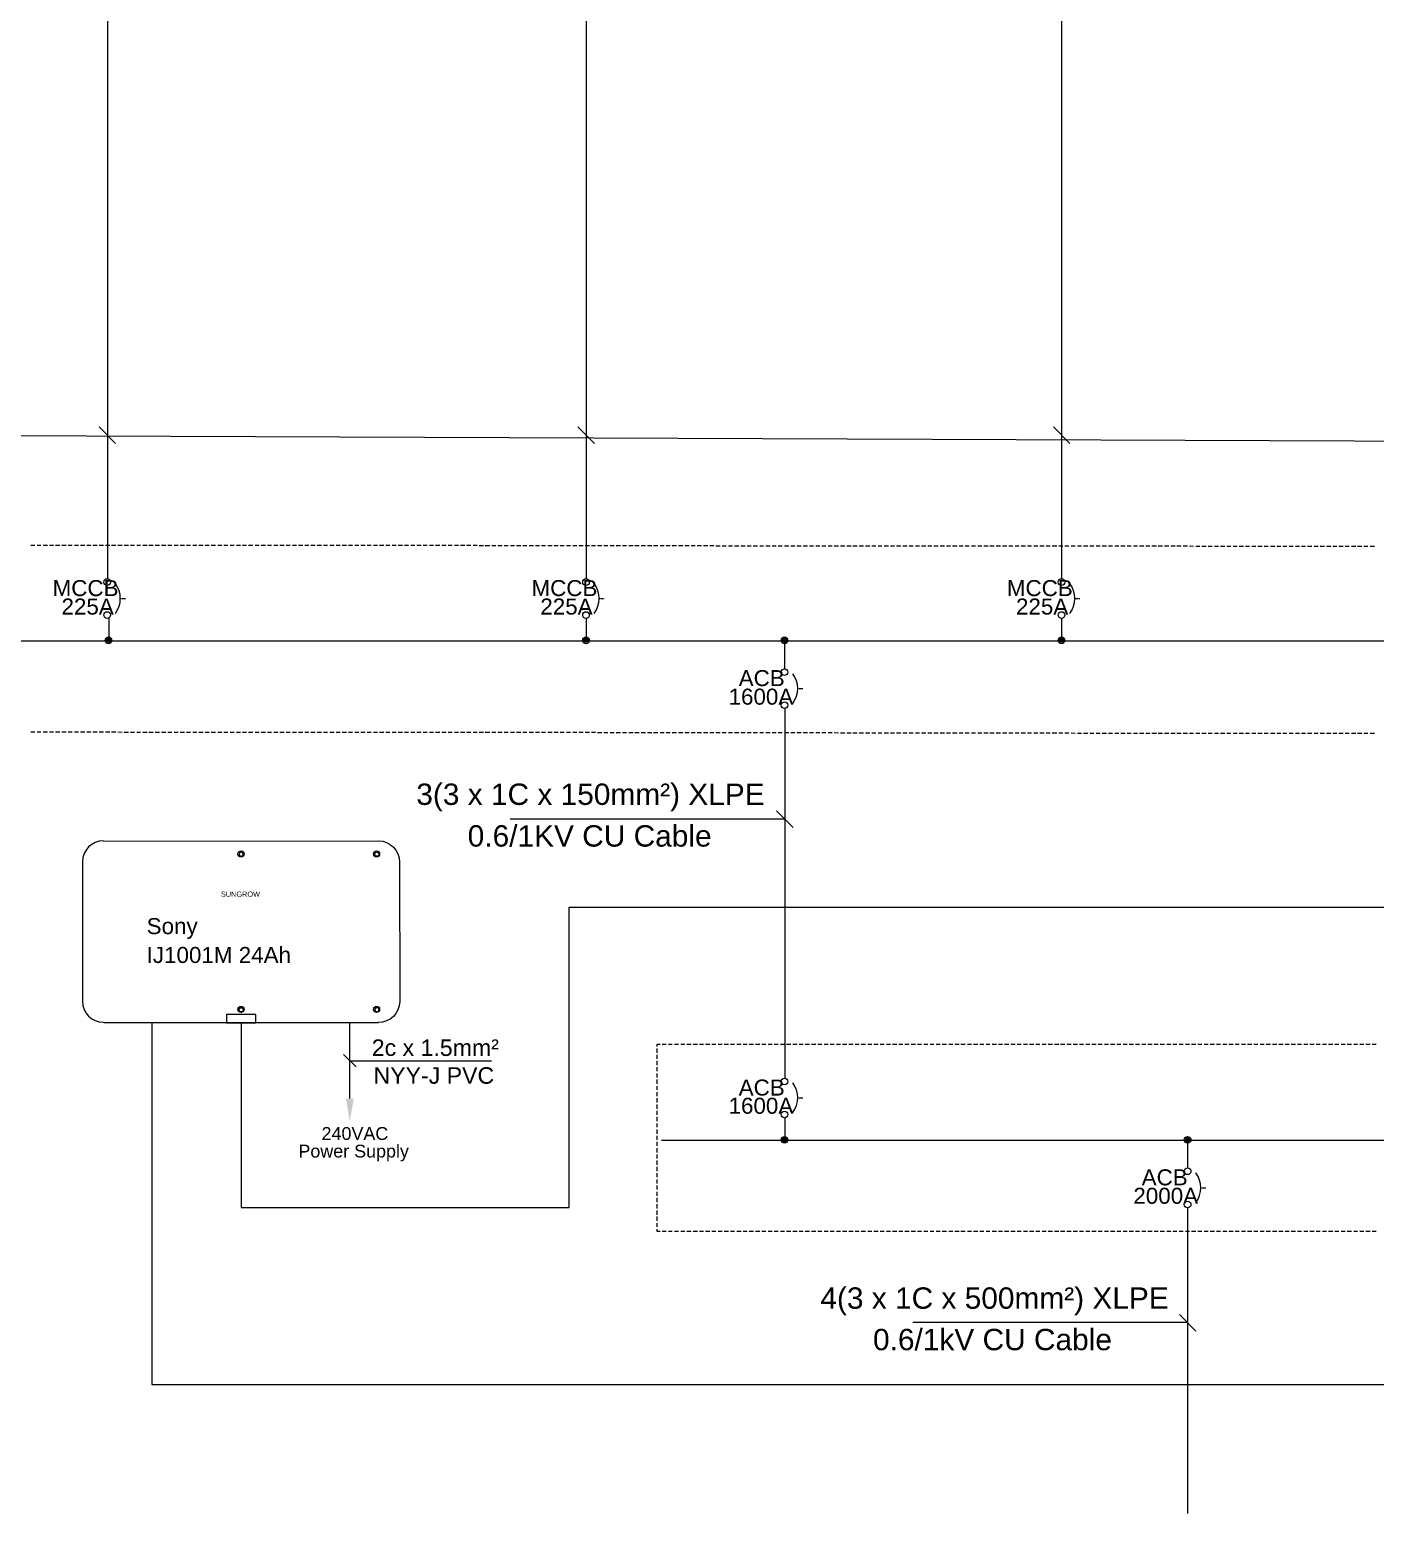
# Model space of a CAD drawing. Header units: millimetres. Extents: x 3842 to 4578, y 1789 to 2334.
# Drawn here: x 4092.7 to 4254.7, y 1978.9 to 2157.5 of the extents above; entities that cross this region are included whole.
import ezdxf

# ---------------------------------------------------------------- set-up
doc = ezdxf.new("R2010")
doc.units = ezdxf.units.MM
for name, color, linetype in [('PDF2_PDF_0', 7, 'Continuous'), ('PDF2_PDF_Busbar', 7, 'Continuous'), ('PDF2_PDF_Communication Cable', 6, 'Continuous'), ('PDF2_PDF_Communication Cables', 4, 'Continuous'), ('PDF2_PDF_DC Wires', 1, 'Continuous'), ('PDF2_PDF_PDF_0', 7, 'Continuous'), ('PDF2_PDF_SYMS', 7, 'Continuous'), ('PDF2_PDF_WIRES', 3, 'Continuous'), ('PDF2_Text', 7, 'Continuous')]:
    doc.layers.add(name, color=color, linetype=linetype)
doc.layers.add('PDF2_PDF_AC Wires', color=7, linetype='Continuous', true_color=0xf07800)
doc.styles.add('PDF ArialMT', font='arial.ttf')

msp = doc.modelspace()

# ---------------------------------------------------------------- linework, layer by layer
at = {"layer": 'PDF2_PDF_0', "lineweight": 0}
for points in [[(4092.86, 2095.46), (4093.36, 2095.46)], [(4093.63, 2095.46), (4094.1, 2095.46)], [(4094.37, 2095.46), (4094.87, 2095.46)], [(4095.11, 2095.46), (4095.61, 2095.46)], [(4095.85, 2095.46), (4096.38, 2095.46)], [(4096.62, 2095.46), (4097.12, 2095.46)], [(4097.36, 2095.46), (4097.86, 2095.46)], [(4098.13, 2095.46), (4098.6, 2095.46)], [(4098.87, 2095.46), (4099.37, 2095.46)], [(4099.61, 2095.46), (4100.11, 2095.46)], [(4100.35, 2095.46), (4100.86, 2095.46)], [(4101.12, 2095.46), (4101.63, 2095.46)], [(4101.86, 2095.46), (4102.37, 2095.46)], [(4102.6, 2095.46), (4103.11, 2095.46)], [(4103.37, 2095.46), (4103.88, 2095.46)], [(4104.11, 2095.46), (4104.62, 2095.46)], [(4104.88, 2095.46), (4105.36, 2095.46)], [(4105.62, 2095.46), (4106.1, 2095.46)], [(4106.36, 2095.46), (4106.87, 2095.46)], [(4107.1, 2095.46), (4107.61, 2095.46)], [(4107.85, 2095.46), (4108.38, 2095.46)], [(4108.62, 2095.46), (4109.12, 2095.46)], [(4109.36, 2095.46), (4109.86, 2095.46)], [(4110.13, 2095.46), (4110.63, 2095.46)], [(4110.87, 2095.46), (4111.37, 2095.46)], [(4111.61, 2095.46), (4112.11, 2095.46)], [(4112.38, 2095.46), (4112.85, 2095.46)], [(4113.12, 2095.46), (4113.62, 2095.46)], [(4113.86, 2095.46), (4114.36, 2095.46)], [(4114.6, 2095.46), (4115.1, 2095.46)], [(4115.37, 2095.46), (4115.87, 2095.46)], [(4116.11, 2095.46), (4116.61, 2095.46)], [(4116.88, 2095.46), (4117.35, 2095.46)], [(4117.62, 2095.46), (4118.12, 2095.46)], [(4118.36, 2095.44), (4118.86, 2095.44)], [(4119.1, 2095.44), (4119.6, 2095.44)], [(4119.87, 2095.44), (4120.37, 2095.44)], [(4120.61, 2095.44), (4121.11, 2095.44)], [(4121.35, 2095.44), (4121.86, 2095.44)], [(4122.12, 2095.44), (4122.63, 2095.44)], [(4122.86, 2095.44), (4123.37, 2095.44)], [(4123.6, 2095.44), (4124.11, 2095.44)], [(4124.37, 2095.44), (4124.85, 2095.44)], [(4125.11, 2095.44), (4125.62, 2095.44)], [(4125.85, 2095.44), (4126.36, 2095.44)], [(4126.59, 2095.44), (4127.1, 2095.44)], [(4127.36, 2095.44), (4127.87, 2095.44)], [(4128.1, 2095.44), (4128.61, 2095.44)], [(4128.87, 2095.44), (4129.38, 2095.44)], [(4129.62, 2095.44), (4130.12, 2095.44)], [(4130.36, 2095.44), (4130.86, 2095.44)], [(4131.13, 2095.44), (4131.6, 2095.44)], [(4131.87, 2095.44), (4132.37, 2095.44)], [(4132.61, 2095.44), (4133.11, 2095.44)], [(4133.35, 2095.44), (4133.85, 2095.44)], [(4134.12, 2095.44), (4134.62, 2095.44)], [(4134.86, 2095.44), (4135.36, 2095.44)], [(4135.6, 2095.44), (4136.1, 2095.44)], [(4136.37, 2095.44), (4136.87, 2095.44)], [(4137.11, 2095.44), (4137.61, 2095.44)], [(4137.85, 2095.44), (4138.35, 2095.44)], [(4138.62, 2095.44), (4139.09, 2095.44)], [(4139.36, 2095.44), (4139.86, 2095.44)], [(4140.1, 2095.44), (4140.6, 2095.44)], [(4140.87, 2095.44), (4141.37, 2095.44)], [(4141.61, 2095.44), (4142.11, 2095.44)], [(4142.35, 2095.44), (4142.86, 2095.44)], [(4143.12, 2095.44), (4143.6, 2095.44)], [(4143.86, 2095.44), (4144.37, 2095.44)], [(4144.6, 2095.44), (4145.11, 2095.44)], [(4145.34, 2095.44), (4145.85, 2095.44)], [(4146.11, 2095.44), (4146.62, 2095.44)], [(4146.85, 2095.41), (4147.36, 2095.41)], [(4147.59, 2095.41), (4148.13, 2095.41)], [(4148.36, 2095.41), (4148.87, 2095.41)], [(4149.1, 2095.41), (4149.61, 2095.41)], [(4149.87, 2095.41), (4150.35, 2095.41)], [(4150.62, 2095.41), (4151.09, 2095.41)], [(4151.36, 2095.41), (4151.86, 2095.41)], [(4152.1, 2095.41), (4152.6, 2095.41)], [(4152.87, 2095.41), (4153.37, 2095.41)], [(4153.61, 2095.41), (4154.11, 2095.41)], [(4154.35, 2095.41), (4154.85, 2095.41)], [(4155.12, 2095.41), (4155.62, 2095.41)], [(4155.86, 2095.41), (4156.36, 2095.41)], [(4156.6, 2095.41), (4157.1, 2095.41)], [(4157.37, 2095.41), (4157.84, 2095.41)], [(4158.11, 2095.41), (4158.61, 2095.41)], [(4158.85, 2095.41), (4159.35, 2095.41)], [(4159.59, 2095.41), (4160.12, 2095.41)], [(4160.36, 2095.41), (4160.86, 2095.41)], [(4161.1, 2095.41), (4161.6, 2095.41)], [(4161.87, 2095.41), (4162.34, 2095.41)], [(4162.61, 2095.41), (4163.11, 2095.41)], [(4163.35, 2095.41), (4163.85, 2095.41)], [(4164.09, 2095.41), (4164.6, 2095.41)], [(4164.86, 2095.41), (4165.37, 2095.41)], [(4165.6, 2095.41), (4166.11, 2095.41)], [(4166.34, 2095.41), (4166.88, 2095.41)], [(4167.11, 2095.41), (4167.62, 2095.41)], [(4167.85, 2095.41), (4168.36, 2095.41)], [(4168.62, 2095.41), (4169.1, 2095.41)], [(4169.36, 2095.41), (4169.84, 2095.41)], [(4170.1, 2095.41), (4170.61, 2095.41)], [(4170.84, 2095.41), (4171.35, 2095.41)], [(4171.59, 2095.41), (4172.12, 2095.41)], [(4172.36, 2095.41), (4172.86, 2095.41)], [(4173.1, 2095.41), (4173.6, 2095.41)], [(4173.87, 2095.41), (4174.37, 2095.41)], [(4174.61, 2095.41), (4175.11, 2095.41)], [(4175.35, 2095.38), (4175.85, 2095.38)], [(4176.12, 2095.38), (4176.59, 2095.38)], [(4176.86, 2095.38), (4177.36, 2095.38)], [(4177.6, 2095.38), (4178.1, 2095.38)], [(4178.34, 2095.38), (4178.87, 2095.38)], [(4179.11, 2095.38), (4179.61, 2095.38)], [(4179.85, 2095.38), (4180.35, 2095.38)], [(4180.62, 2095.38), (4181.09, 2095.38)], [(4181.36, 2095.38), (4181.86, 2095.38)], [(4182.1, 2095.38), (4182.6, 2095.38)], [(4182.84, 2095.38), (4183.34, 2095.38)], [(4183.61, 2095.38), (4184.11, 2095.38)], [(4184.35, 2095.38), (4184.85, 2095.38)], [(4185.09, 2095.38), (4185.62, 2095.38)], [(4185.86, 2095.38), (4186.37, 2095.38)], [(4186.6, 2095.38), (4187.11, 2095.38)], [(4187.37, 2095.38), (4187.85, 2095.38)], [(4188.11, 2095.38), (4188.59, 2095.38)], [(4188.85, 2095.38), (4189.36, 2095.38)], [(4189.59, 2095.38), (4190.1, 2095.38)], [(4190.33, 2095.38), (4190.87, 2095.38)], [(4191.1, 2095.38), (4191.61, 2095.38)], [(4191.84, 2095.38), (4192.35, 2095.38)], [(4192.61, 2095.38), (4193.12, 2095.38)], [(4193.36, 2095.38), (4193.86, 2095.38)], [(4194.1, 2095.38), (4194.6, 2095.38)], [(4194.87, 2095.38), (4195.34, 2095.38)], [(4195.61, 2095.38), (4196.11, 2095.38)], [(4196.35, 2095.38), (4196.85, 2095.38)], [(4197.09, 2095.38), (4197.62, 2095.38)], [(4197.86, 2095.38), (4198.36, 2095.38)], [(4198.6, 2095.38), (4199.1, 2095.38)], [(4199.37, 2095.38), (4199.84, 2095.38)], [(4200.11, 2095.38), (4200.61, 2095.38)], [(4200.85, 2095.38), (4201.35, 2095.38)], [(4201.59, 2095.38), (4202.09, 2095.38)], [(4202.36, 2095.38), (4202.86, 2095.38)], [(4203.1, 2095.38), (4203.6, 2095.38)], [(4203.84, 2095.38), (4204.37, 2095.35)], [(4204.61, 2095.35), (4205.11, 2095.35)], [(4205.35, 2095.35), (4205.85, 2095.35)], [(4206.12, 2095.35), (4206.6, 2095.35)], [(4206.86, 2095.35), (4207.34, 2095.35)], [(4207.6, 2095.35), (4208.11, 2095.35)], [(4208.34, 2095.35), (4208.85, 2095.35)], [(4209.08, 2095.35), (4209.62, 2095.35)], [(4209.85, 2095.35), (4210.36, 2095.35)], [(4210.59, 2095.35), (4211.1, 2095.35)], [(4211.36, 2095.35), (4211.87, 2095.35)], [(4212.1, 2095.35), (4212.61, 2095.35)], [(4212.84, 2095.35), (4213.35, 2095.35)], [(4213.61, 2095.35), (4214.09, 2095.35)], [(4214.36, 2095.35), (4214.86, 2095.35)], [(4215.1, 2095.35), (4215.6, 2095.35)], [(4215.84, 2095.35), (4216.37, 2095.35)], [(4216.61, 2095.35), (4217.11, 2095.35)], [(4217.35, 2095.35), (4217.85, 2095.35)], [(4218.12, 2095.35), (4218.59, 2095.35)], [(4218.86, 2095.35), (4219.36, 2095.35)], [(4219.6, 2095.35), (4220.1, 2095.35)], [(4220.34, 2095.35), (4220.84, 2095.35)], [(4221.11, 2095.35), (4221.61, 2095.35)], [(4221.85, 2095.35), (4222.35, 2095.35)], [(4222.59, 2095.35), (4223.09, 2095.35)], [(4223.36, 2095.35), (4223.86, 2095.35)], [(4224.1, 2095.35), (4224.6, 2095.35)], [(4224.87, 2095.35), (4225.34, 2095.35)], [(4225.61, 2095.35), (4226.08, 2095.35)], [(4226.35, 2095.35), (4226.85, 2095.35)], [(4227.09, 2095.35), (4227.59, 2095.35)], [(4227.83, 2095.35), (4228.37, 2095.35)], [(4228.6, 2095.35), (4229.11, 2095.35)], [(4229.34, 2095.35), (4229.85, 2095.35)], [(4230.11, 2095.35), (4230.62, 2095.35)], [(4230.85, 2095.35), (4231.36, 2095.35)], [(4231.59, 2095.35), (4232.1, 2095.35)], [(4232.36, 2095.35), (4232.84, 2095.32)], [(4233.1, 2095.32), (4233.61, 2095.32)], [(4233.84, 2095.32), (4234.35, 2095.32)], [(4234.59, 2095.32), (4235.09, 2095.32)], [(4235.36, 2095.32), (4235.86, 2095.32)], [(4236.1, 2095.32), (4236.6, 2095.32)], [(4236.87, 2095.32), (4237.34, 2095.32)], [(4237.61, 2095.32), (4238.11, 2095.32)], [(4238.35, 2095.32), (4238.85, 2095.32)], [(4239.09, 2095.32), (4239.59, 2095.32)], [(4239.86, 2095.32), (4240.36, 2095.32)], [(4240.6, 2095.32), (4241.1, 2095.32)], [(4241.34, 2095.32), (4241.84, 2095.32)], [(4242.11, 2095.32), (4242.61, 2095.32)], [(4242.85, 2095.32), (4243.35, 2095.32)], [(4243.59, 2095.32), (4244.09, 2095.32)], [(4244.36, 2095.32), (4244.83, 2095.32)], [(4245.1, 2095.32), (4245.6, 2095.32)], [(4245.84, 2095.32), (4246.34, 2095.32)], [(4246.58, 2095.32), (4247.08, 2095.32)], [(4247.35, 2095.32), (4247.85, 2095.32)], [(4248.09, 2095.32), (4248.59, 2095.32)], [(4248.86, 2095.32), (4249.36, 2095.32)], [(4249.6, 2095.32), (4250.11, 2095.32)], [(4250.34, 2095.32), (4250.85, 2095.32)], [(4251.11, 2095.32), (4251.59, 2095.32)], [(4251.85, 2095.32), (4252.36, 2095.32)], [(4252.59, 2095.32), (4253.1, 2095.32)], [(4253.33, 2095.32), (4253.84, 2095.32)], [(4254.1, 2095.32), (4254.61, 2095.32)], [(4103.76, 2088.98), (4103.67, 2088.98)], [(4103.94, 2088.98), (4103.82, 2088.98)], [(4104.11, 2088.98), (4103.99, 2088.98)], [(4104.26, 2088.98), (4104.17, 2088.98)], [(4161.37, 2088.98), (4161.31, 2088.98)], [(4161.57, 2088.98), (4161.46, 2088.98)], [(4161.75, 2088.98), (4161.63, 2088.98)], [(4161.9, 2088.98), (4161.81, 2088.98)], [(4218.62, 2088.98), (4218.56, 2088.98)], [(4218.83, 2088.98), (4218.68, 2088.98)], [(4219.01, 2088.98), (4218.89, 2088.98)], [(4219.15, 2088.98), (4219.06, 2088.98)], [(4185.3, 2078.14), (4185.24, 2078.14)], [(4185.51, 2078.14), (4185.36, 2078.14)], [(4185.68, 2078.14), (4185.57, 2078.14)], [(4185.8, 2078.14), (4185.74, 2078.14)], [(4093.36, 2072.92), (4092.86, 2072.92)], [(4094.1, 2072.92), (4093.63, 2072.92)], [(4094.87, 2072.92), (4094.37, 2072.92)], [(4095.61, 2072.92), (4095.11, 2072.92)], [(4096.38, 2072.92), (4095.85, 2072.92)], [(4097.12, 2072.92), (4096.62, 2072.92)], [(4097.86, 2072.92), (4097.36, 2072.92)], [(4098.6, 2072.92), (4098.13, 2072.92)], [(4099.37, 2072.92), (4098.87, 2072.92)], [(4100.11, 2072.92), (4099.61, 2072.92)], [(4100.86, 2072.92), (4100.35, 2072.92)], [(4101.63, 2072.92), (4101.12, 2072.92)], [(4102.37, 2072.92), (4101.86, 2072.92)], [(4103.11, 2072.92), (4102.6, 2072.92)], [(4103.88, 2072.9), (4103.37, 2072.92)], [(4104.62, 2072.9), (4104.11, 2072.9)], [(4105.36, 2072.9), (4104.88, 2072.9)], [(4106.1, 2072.9), (4105.62, 2072.9)], [(4106.87, 2072.9), (4106.36, 2072.9)], [(4107.61, 2072.9), (4107.1, 2072.9)], [(4108.38, 2072.9), (4107.85, 2072.9)], [(4109.12, 2072.9), (4108.62, 2072.9)], [(4109.86, 2072.9), (4109.36, 2072.9)], [(4110.63, 2072.9), (4110.13, 2072.9)], [(4111.37, 2072.9), (4110.87, 2072.9)], [(4112.11, 2072.9), (4111.61, 2072.9)], [(4112.85, 2072.9), (4112.38, 2072.9)], [(4113.62, 2072.9), (4113.12, 2072.9)], [(4114.36, 2072.9), (4113.86, 2072.9)], [(4115.1, 2072.9), (4114.6, 2072.9)], [(4115.87, 2072.9), (4115.37, 2072.9)], [(4116.61, 2072.9), (4116.11, 2072.9)], [(4117.35, 2072.9), (4116.88, 2072.9)], [(4118.12, 2072.9), (4117.62, 2072.9)], [(4118.86, 2072.9), (4118.36, 2072.9)], [(4119.6, 2072.9), (4119.1, 2072.9)], [(4120.37, 2072.9), (4119.87, 2072.9)], [(4121.11, 2072.9), (4120.61, 2072.9)], [(4121.86, 2072.9), (4121.35, 2072.9)], [(4122.63, 2072.9), (4122.12, 2072.9)], [(4123.37, 2072.9), (4122.86, 2072.9)], [(4124.11, 2072.9), (4123.6, 2072.9)], [(4124.85, 2072.9), (4124.37, 2072.9)], [(4125.62, 2072.9), (4125.11, 2072.9)], [(4126.36, 2072.9), (4125.85, 2072.9)], [(4127.1, 2072.9), (4126.59, 2072.9)], [(4127.87, 2072.9), (4127.36, 2072.9)], [(4128.61, 2072.9), (4128.1, 2072.9)], [(4129.38, 2072.9), (4128.87, 2072.9)], [(4130.12, 2072.9), (4129.62, 2072.9)], [(4130.86, 2072.9), (4130.36, 2072.9)], [(4131.6, 2072.9), (4131.13, 2072.9)], [(4132.37, 2072.9), (4131.87, 2072.9)], [(4133.11, 2072.87), (4132.61, 2072.87)], [(4133.85, 2072.87), (4133.35, 2072.87)], [(4134.62, 2072.87), (4134.12, 2072.87)], [(4135.36, 2072.87), (4134.86, 2072.87)], [(4136.1, 2072.87), (4135.6, 2072.87)], [(4136.87, 2072.87), (4136.37, 2072.87)], [(4137.61, 2072.87), (4137.11, 2072.87)], [(4138.35, 2072.87), (4137.85, 2072.87)], [(4139.09, 2072.87), (4138.62, 2072.87)], [(4139.86, 2072.87), (4139.36, 2072.87)], [(4140.6, 2072.87), (4140.1, 2072.87)], [(4141.37, 2072.87), (4140.87, 2072.87)], [(4142.11, 2072.87), (4141.61, 2072.87)], [(4142.86, 2072.87), (4142.35, 2072.87)], [(4143.6, 2072.87), (4143.12, 2072.87)], [(4144.37, 2072.87), (4143.86, 2072.87)], [(4145.11, 2072.87), (4144.6, 2072.87)], [(4145.85, 2072.87), (4145.34, 2072.87)], [(4146.62, 2072.87), (4146.11, 2072.87)], [(4147.36, 2072.87), (4146.85, 2072.87)], [(4148.13, 2072.87), (4147.59, 2072.87)], [(4148.87, 2072.87), (4148.36, 2072.87)], [(4149.61, 2072.87), (4149.1, 2072.87)], [(4150.35, 2072.87), (4149.87, 2072.87)], [(4151.09, 2072.87), (4150.62, 2072.87)], [(4151.86, 2072.87), (4151.36, 2072.87)], [(4152.6, 2072.87), (4152.1, 2072.87)], [(4153.37, 2072.87), (4152.87, 2072.87)], [(4154.11, 2072.87), (4153.61, 2072.87)], [(4154.85, 2072.87), (4154.35, 2072.87)], [(4155.62, 2072.87), (4155.12, 2072.87)], [(4156.36, 2072.87), (4155.86, 2072.87)], [(4157.1, 2072.87), (4156.6, 2072.87)], [(4157.84, 2072.87), (4157.37, 2072.87)], [(4158.61, 2072.87), (4158.11, 2072.87)], [(4159.35, 2072.87), (4158.85, 2072.87)], [(4160.12, 2072.87), (4159.59, 2072.87)], [(4160.86, 2072.87), (4160.36, 2072.87)], [(4161.6, 2072.84), (4161.1, 2072.84)], [(4162.34, 2072.84), (4161.87, 2072.84)], [(4163.11, 2072.84), (4162.61, 2072.84)], [(4163.85, 2072.84), (4163.35, 2072.84)], [(4164.6, 2072.84), (4164.09, 2072.84)], [(4165.37, 2072.84), (4164.86, 2072.84)], [(4166.11, 2072.84), (4165.6, 2072.84)], [(4166.88, 2072.84), (4166.34, 2072.84)], [(4167.62, 2072.84), (4167.11, 2072.84)], [(4168.36, 2072.84), (4167.85, 2072.84)], [(4169.1, 2072.84), (4168.62, 2072.84)], [(4169.84, 2072.84), (4169.36, 2072.84)], [(4170.61, 2072.84), (4170.1, 2072.84)], [(4171.35, 2072.84), (4170.84, 2072.84)], [(4172.12, 2072.84), (4171.59, 2072.84)], [(4172.86, 2072.84), (4172.36, 2072.84)], [(4173.6, 2072.84), (4173.1, 2072.84)], [(4174.37, 2072.84), (4173.87, 2072.84)], [(4175.11, 2072.84), (4174.61, 2072.84)], [(4175.85, 2072.84), (4175.35, 2072.84)], [(4176.59, 2072.84), (4176.12, 2072.84)], [(4177.36, 2072.84), (4176.86, 2072.84)], [(4178.1, 2072.84), (4177.6, 2072.84)], [(4178.87, 2072.84), (4178.34, 2072.84)], [(4179.61, 2072.84), (4179.11, 2072.84)], [(4180.35, 2072.84), (4179.85, 2072.84)], [(4181.09, 2072.84), (4180.62, 2072.84)], [(4181.86, 2072.84), (4181.36, 2072.84)], [(4182.6, 2072.84), (4182.1, 2072.84)], [(4183.34, 2072.84), (4182.84, 2072.84)], [(4184.11, 2072.84), (4183.61, 2072.84)], [(4184.85, 2072.84), (4184.35, 2072.84)], [(4185.62, 2072.84), (4185.09, 2072.84)], [(4186.37, 2072.84), (4185.86, 2072.84)], [(4187.11, 2072.84), (4186.6, 2072.84)], [(4187.85, 2072.84), (4187.37, 2072.84)], [(4188.59, 2072.84), (4188.11, 2072.84)], [(4189.36, 2072.84), (4188.85, 2072.84)], [(4190.1, 2072.81), (4189.59, 2072.84)], [(4190.87, 2072.81), (4190.33, 2072.81)], [(4191.61, 2072.81), (4191.1, 2072.81)], [(4192.35, 2072.81), (4191.84, 2072.81)], [(4193.12, 2072.81), (4192.61, 2072.81)], [(4193.86, 2072.81), (4193.36, 2072.81)], [(4194.6, 2072.81), (4194.1, 2072.81)], [(4195.34, 2072.81), (4194.87, 2072.81)], [(4196.11, 2072.81), (4195.61, 2072.81)], [(4196.85, 2072.81), (4196.35, 2072.81)], [(4197.62, 2072.81), (4197.09, 2072.81)], [(4198.36, 2072.81), (4197.86, 2072.81)], [(4199.1, 2072.81), (4198.6, 2072.81)], [(4199.84, 2072.81), (4199.37, 2072.81)], [(4200.61, 2072.81), (4200.11, 2072.81)], [(4201.35, 2072.81), (4200.85, 2072.81)], [(4202.09, 2072.81), (4201.59, 2072.81)], [(4202.86, 2072.81), (4202.36, 2072.81)], [(4203.6, 2072.81), (4203.1, 2072.81)], [(4204.37, 2072.81), (4203.84, 2072.81)], [(4205.11, 2072.81), (4204.61, 2072.81)], [(4205.85, 2072.81), (4205.35, 2072.81)], [(4206.6, 2072.81), (4206.12, 2072.81)], [(4207.34, 2072.81), (4206.86, 2072.81)], [(4208.11, 2072.81), (4207.6, 2072.81)], [(4208.85, 2072.81), (4208.34, 2072.81)], [(4209.62, 2072.81), (4209.08, 2072.81)], [(4210.36, 2072.81), (4209.85, 2072.81)], [(4211.1, 2072.81), (4210.59, 2072.81)], [(4211.87, 2072.81), (4211.36, 2072.81)], [(4212.61, 2072.81), (4212.1, 2072.81)], [(4213.35, 2072.81), (4212.84, 2072.81)], [(4214.09, 2072.81), (4213.61, 2072.81)], [(4214.86, 2072.81), (4214.36, 2072.81)], [(4215.6, 2072.81), (4215.1, 2072.81)], [(4216.37, 2072.81), (4215.84, 2072.81)], [(4217.11, 2072.81), (4216.61, 2072.81)], [(4217.85, 2072.81), (4217.35, 2072.81)], [(4218.59, 2072.78), (4218.12, 2072.81)], [(4219.36, 2072.78), (4218.86, 2072.78)], [(4220.1, 2072.78), (4219.6, 2072.78)], [(4220.84, 2072.78), (4220.34, 2072.78)], [(4221.61, 2072.78), (4221.11, 2072.78)], [(4222.35, 2072.78), (4221.85, 2072.78)], [(4223.09, 2072.78), (4222.59, 2072.78)], [(4223.86, 2072.78), (4223.36, 2072.78)], [(4224.6, 2072.78), (4224.1, 2072.78)], [(4225.34, 2072.78), (4224.87, 2072.78)], [(4226.08, 2072.78), (4225.61, 2072.78)], [(4226.85, 2072.78), (4226.35, 2072.78)], [(4227.59, 2072.78), (4227.09, 2072.78)], [(4228.37, 2072.78), (4227.83, 2072.78)], [(4229.11, 2072.78), (4228.6, 2072.78)], [(4229.85, 2072.78), (4229.34, 2072.78)], [(4230.62, 2072.78), (4230.11, 2072.78)], [(4231.36, 2072.78), (4230.85, 2072.78)], [(4232.1, 2072.78), (4231.59, 2072.78)], [(4232.84, 2072.78), (4232.36, 2072.78)], [(4233.61, 2072.78), (4233.1, 2072.78)], [(4234.35, 2072.78), (4233.84, 2072.78)], [(4235.09, 2072.78), (4234.59, 2072.78)], [(4235.86, 2072.78), (4235.36, 2072.78)], [(4236.6, 2072.78), (4236.1, 2072.78)], [(4237.34, 2072.78), (4236.87, 2072.78)], [(4238.11, 2072.78), (4237.61, 2072.78)], [(4238.85, 2072.78), (4238.35, 2072.78)], [(4239.59, 2072.78), (4239.09, 2072.78)], [(4240.36, 2072.78), (4239.86, 2072.78)], [(4241.1, 2072.78), (4240.6, 2072.78)], [(4241.84, 2072.78), (4241.34, 2072.78)], [(4242.61, 2072.78), (4242.11, 2072.78)], [(4243.35, 2072.78), (4242.85, 2072.78)], [(4244.09, 2072.78), (4243.59, 2072.78)], [(4244.83, 2072.78), (4244.36, 2072.78)], [(4245.6, 2072.78), (4245.1, 2072.78)], [(4246.34, 2072.78), (4245.84, 2072.78)], [(4247.08, 2072.75), (4246.58, 2072.78)], [(4247.85, 2072.75), (4247.35, 2072.75)], [(4248.59, 2072.75), (4248.09, 2072.75)], [(4249.36, 2072.75), (4248.86, 2072.75)], [(4250.11, 2072.75), (4249.6, 2072.75)], [(4250.85, 2072.75), (4250.34, 2072.75)], [(4251.59, 2072.75), (4251.11, 2072.75)], [(4252.36, 2072.75), (4251.85, 2072.75)], [(4253.1, 2072.75), (4252.59, 2072.75)], [(4253.84, 2072.75), (4253.33, 2072.75)], [(4254.61, 2072.75), (4254.1, 2072.75)], [(4099.14, 2040.49), (4099.14, 2057.29)], [(4134.74, 2037.94), (4101.68, 2037.94)], [(4168.27, 2035.1), (4168.27, 2035.37), (4168.62, 2035.37)], [(4168.27, 2034.33), (4168.27, 2034.83)], [(4168.86, 2035.37), (4169.36, 2035.37)], [(4169.63, 2035.37), (4170.1, 2035.37)], [(4170.37, 2035.37), (4170.84, 2035.37)], [(4171.11, 2035.37), (4171.62, 2035.37)], [(4171.85, 2035.37), (4172.36, 2035.37)], [(4172.59, 2035.37), (4173.13, 2035.37)], [(4173.36, 2035.37), (4173.87, 2035.37)], [(4174.1, 2035.37), (4174.61, 2035.37)], [(4174.87, 2035.37), (4175.35, 2035.37)], [(4175.61, 2035.37), (4176.12, 2035.37)], [(4176.35, 2035.37), (4176.86, 2035.37)], [(4177.12, 2035.37), (4177.6, 2035.37)], [(4177.86, 2035.37), (4178.37, 2035.37)], [(4178.61, 2035.37), (4179.11, 2035.37)], [(4179.35, 2035.37), (4179.88, 2035.37)], [(4180.12, 2035.37), (4180.62, 2035.37)], [(4180.86, 2035.37), (4181.36, 2035.37)], [(4181.63, 2035.37), (4182.1, 2035.37)], [(4182.37, 2035.37), (4182.84, 2035.37)], [(4183.11, 2035.37), (4183.61, 2035.37)], [(4183.85, 2035.37), (4184.35, 2035.37)], [(4184.62, 2035.37), (4185.12, 2035.37)], [(4185.36, 2035.37), (4185.86, 2035.37)], [(4186.1, 2035.37), (4186.6, 2035.37)], [(4186.87, 2035.37), (4187.37, 2035.37)], [(4187.61, 2035.37), (4188.11, 2035.37)], [(4188.38, 2035.37), (4188.85, 2035.37)], [(4189.12, 2035.37), (4189.59, 2035.37)], [(4189.86, 2035.37), (4190.36, 2035.37)], [(4190.6, 2035.37), (4191.1, 2035.37)], [(4191.34, 2035.37), (4191.87, 2035.37)], [(4192.11, 2035.37), (4192.61, 2035.37)], [(4192.85, 2035.37), (4193.36, 2035.37)], [(4193.62, 2035.37), (4194.1, 2035.37)], [(4194.36, 2035.37), (4194.87, 2035.37)], [(4195.1, 2035.37), (4195.61, 2035.37)], [(4195.87, 2035.37), (4196.35, 2035.37)], [(4196.61, 2035.37), (4197.12, 2035.37)], [(4197.35, 2035.37), (4197.86, 2035.37)], [(4198.09, 2035.37), (4198.63, 2035.37)], [(4198.86, 2035.37), (4199.37, 2035.37)], [(4199.61, 2035.37), (4200.11, 2035.37)], [(4200.38, 2035.37), (4200.85, 2035.37)], [(4201.12, 2035.37), (4201.59, 2035.37)], [(4201.86, 2035.37), (4202.36, 2035.37)], [(4202.6, 2035.37), (4203.1, 2035.37)], [(4203.37, 2035.37), (4203.87, 2035.37)], [(4204.11, 2035.37), (4204.61, 2035.37)], [(4204.85, 2035.37), (4205.35, 2035.37)], [(4205.62, 2035.37), (4206.12, 2035.37)], [(4206.36, 2035.37), (4206.86, 2035.37)], [(4207.13, 2035.37), (4207.6, 2035.37)], [(4207.87, 2035.37), (4208.34, 2035.37)], [(4208.61, 2035.37), (4209.11, 2035.37)], [(4209.35, 2035.37), (4209.85, 2035.37)], [(4210.09, 2035.37), (4210.62, 2035.37)], [(4210.86, 2035.37), (4211.36, 2035.37)], [(4211.6, 2035.37), (4212.1, 2035.37)], [(4212.37, 2035.37), (4212.84, 2035.37)], [(4213.11, 2035.37), (4213.61, 2035.37)], [(4213.85, 2035.37), (4214.36, 2035.37)], [(4214.62, 2035.37), (4215.1, 2035.37)], [(4215.36, 2035.37), (4215.87, 2035.37)], [(4216.1, 2035.37), (4216.61, 2035.37)], [(4216.84, 2035.37), (4217.35, 2035.37)], [(4217.61, 2035.37), (4218.12, 2035.37)], [(4218.35, 2035.37), (4218.86, 2035.37)], [(4219.12, 2035.37), (4219.6, 2035.37)], [(4219.86, 2035.37), (4220.34, 2035.37)], [(4220.6, 2035.37), (4221.11, 2035.37)], [(4221.35, 2035.37), (4221.85, 2035.37)], [(4222.12, 2035.37), (4222.62, 2035.37)], [(4222.86, 2035.37), (4223.36, 2035.37)], [(4223.6, 2035.37), (4224.1, 2035.37)], [(4224.37, 2035.37), (4224.87, 2035.37)], [(4225.11, 2035.37), (4225.61, 2035.37)], [(4225.85, 2035.37), (4226.35, 2035.37)], [(4226.62, 2035.37), (4227.09, 2035.37)], [(4227.36, 2035.37), (4227.86, 2035.37)], [(4228.1, 2035.37), (4228.6, 2035.37)], [(4228.84, 2035.37), (4229.34, 2035.37)], [(4229.61, 2035.37), (4230.11, 2035.37)], [(4230.35, 2035.37), (4230.85, 2035.37)], [(4231.12, 2035.37), (4231.59, 2035.37)], [(4231.86, 2035.37), (4232.36, 2035.37)], [(4232.6, 2035.37), (4233.1, 2035.37)], [(4233.37, 2035.37), (4233.84, 2035.37)], [(4234.11, 2035.37), (4234.61, 2035.37)], [(4234.85, 2035.37), (4235.36, 2035.37)], [(4235.59, 2035.37), (4236.1, 2035.37)], [(4236.36, 2035.37), (4236.87, 2035.37)], [(4237.1, 2035.37), (4237.61, 2035.37)], [(4237.84, 2035.37), (4238.35, 2035.37)], [(4238.61, 2035.37), (4239.09, 2035.37)], [(4239.35, 2035.37), (4239.86, 2035.37)], [(4240.09, 2035.37), (4240.6, 2035.37)], [(4240.86, 2035.37), (4241.34, 2035.37)], [(4241.6, 2035.37), (4242.11, 2035.37)], [(4242.35, 2035.37), (4242.85, 2035.37)], [(4243.12, 2035.37), (4243.62, 2035.37)], [(4243.86, 2035.37), (4244.36, 2035.37)], [(4244.6, 2035.37), (4245.1, 2035.37)], [(4245.37, 2035.37), (4245.84, 2035.37)], [(4246.11, 2035.37), (4246.61, 2035.37)], [(4246.85, 2035.37), (4247.35, 2035.37)], [(4247.59, 2035.37), (4248.09, 2035.37)], [(4248.36, 2035.37), (4248.86, 2035.37)], [(4249.1, 2035.37), (4249.6, 2035.37)], [(4249.84, 2035.37), (4250.34, 2035.37)], [(4250.61, 2035.37), (4251.11, 2035.37)], [(4251.35, 2035.37), (4251.85, 2035.37)], [(4252.12, 2035.37), (4252.59, 2035.37)], [(4252.86, 2035.37), (4253.36, 2035.37)], [(4253.6, 2035.37), (4254.1, 2035.37)], [(4254.34, 2035.37), (4254.84, 2035.37)], [(4130.53, 2034.12), (4132.04, 2032.64)], [(4131.27, 2033.38), (4148.33, 2033.38)], [(4168.27, 2033.59), (4168.27, 2034.09)], [(4168.27, 2032.85), (4168.27, 2033.35)], [(4168.27, 2032.11), (4168.27, 2032.58)], [(4168.27, 2031.34), (4168.27, 2031.84)], [(4168.27, 2030.6), (4168.27, 2031.1)], [(4168.27, 2029.86), (4168.27, 2030.33)], [(4168.27, 2029.09), (4168.27, 2029.59)], [(4168.27, 2028.35), (4168.27, 2028.85)], [(4168.27, 2027.58), (4168.27, 2028.11)], [(4168.27, 2026.84), (4168.27, 2027.34)], [(4185.3, 2028.85), (4185.24, 2028.85)], [(4185.51, 2028.85), (4185.36, 2028.85)], [(4185.68, 2028.85), (4185.57, 2028.85)], [(4185.8, 2028.85), (4185.74, 2028.85)], [(4168.27, 2026.1), (4168.27, 2026.6)], [(4168.27, 2025.36), (4168.27, 2025.83)], [(4168.27, 2024.59), (4168.27, 2025.09)], [(4168.27, 2023.85), (4168.27, 2024.35)], [(4168.27, 2023.11), (4168.27, 2023.61)], [(4168.27, 2022.34), (4168.27, 2022.84)], [(4168.27, 2021.6), (4168.27, 2022.1)], [(4168.27, 2020.85), (4168.27, 2021.36)], [(4168.27, 2020.08), (4168.27, 2020.59)], [(4168.27, 2019.34), (4168.27, 2019.85)], [(4168.27, 2018.6), (4168.27, 2019.08)], [(4168.27, 2017.86), (4168.27, 2018.34)], [(4168.27, 2017.09), (4168.27, 2017.6)], [(4168.27, 2016.35), (4168.27, 2016.86)], [(4233.81, 2018.04), (4233.73, 2018.04)], [(4233.99, 2018.04), (4233.87, 2018.04)], [(4234.2, 2018.04), (4234.05, 2018.04)], [(4234.32, 2018.04), (4234.26, 2018.04)], [(4168.27, 2015.58), (4168.27, 2016.12)], [(4168.27, 2014.84), (4168.27, 2015.35)], [(4168.27, 2014.1), (4168.27, 2014.61)], [(4168.27, 2013.36), (4168.27, 2013.83)], [(4168.62, 2012.83), (4168.27, 2012.83), (4168.27, 2013.09)], [(4169.36, 2012.83), (4168.86, 2012.83)], [(4170.1, 2012.83), (4169.63, 2012.83)], [(4170.84, 2012.83), (4170.37, 2012.83)], [(4171.62, 2012.83), (4171.11, 2012.83)], [(4172.36, 2012.83), (4171.85, 2012.83)], [(4173.13, 2012.83), (4172.59, 2012.83)], [(4173.87, 2012.83), (4173.36, 2012.83)], [(4174.61, 2012.83), (4174.1, 2012.83)], [(4175.35, 2012.83), (4174.87, 2012.83)], [(4176.12, 2012.83), (4175.61, 2012.83)], [(4176.86, 2012.83), (4176.35, 2012.83)], [(4177.6, 2012.83), (4177.12, 2012.83)], [(4178.37, 2012.83), (4177.86, 2012.83)], [(4179.11, 2012.83), (4178.61, 2012.83)], [(4179.88, 2012.83), (4179.35, 2012.83)], [(4180.62, 2012.83), (4180.12, 2012.83)], [(4181.36, 2012.83), (4180.86, 2012.83)], [(4182.1, 2012.83), (4181.63, 2012.83)], [(4182.84, 2012.83), (4182.37, 2012.83)], [(4183.61, 2012.83), (4183.11, 2012.83)], [(4184.35, 2012.83), (4183.85, 2012.83)], [(4185.12, 2012.83), (4184.62, 2012.83)], [(4185.86, 2012.83), (4185.36, 2012.83)], [(4186.6, 2012.83), (4186.1, 2012.83)], [(4187.37, 2012.83), (4186.87, 2012.83)], [(4188.11, 2012.83), (4187.61, 2012.83)], [(4188.85, 2012.83), (4188.38, 2012.83)], [(4189.59, 2012.83), (4189.12, 2012.83)], [(4190.36, 2012.83), (4189.86, 2012.83)], [(4191.1, 2012.83), (4190.6, 2012.83)], [(4191.87, 2012.83), (4191.34, 2012.83)], [(4192.61, 2012.83), (4192.11, 2012.83)], [(4193.36, 2012.83), (4192.85, 2012.83)], [(4194.1, 2012.83), (4193.62, 2012.83)], [(4194.87, 2012.83), (4194.36, 2012.83)], [(4195.61, 2012.83), (4195.1, 2012.83)], [(4196.35, 2012.83), (4195.87, 2012.83)], [(4197.12, 2012.83), (4196.61, 2012.83)], [(4197.86, 2012.83), (4197.35, 2012.83)], [(4198.63, 2012.83), (4198.09, 2012.83)], [(4199.37, 2012.83), (4198.86, 2012.83)], [(4200.11, 2012.83), (4199.61, 2012.83)], [(4200.85, 2012.83), (4200.38, 2012.83)], [(4201.59, 2012.83), (4201.12, 2012.83)], [(4202.36, 2012.83), (4201.86, 2012.83)], [(4203.1, 2012.83), (4202.6, 2012.83)], [(4203.87, 2012.83), (4203.37, 2012.83)], [(4204.61, 2012.83), (4204.11, 2012.83)], [(4205.35, 2012.83), (4204.85, 2012.83)], [(4206.12, 2012.83), (4205.62, 2012.83)], [(4206.86, 2012.83), (4206.36, 2012.83)], [(4207.6, 2012.83), (4207.13, 2012.83)], [(4208.34, 2012.83), (4207.87, 2012.83)], [(4209.11, 2012.83), (4208.61, 2012.83)], [(4209.85, 2012.83), (4209.35, 2012.83)], [(4210.62, 2012.83), (4210.09, 2012.83)], [(4211.36, 2012.83), (4210.86, 2012.83)], [(4212.1, 2012.83), (4211.6, 2012.83)], [(4212.84, 2012.83), (4212.37, 2012.83)], [(4213.61, 2012.83), (4213.11, 2012.83)], [(4214.36, 2012.83), (4213.85, 2012.83)], [(4215.1, 2012.83), (4214.62, 2012.83)], [(4215.87, 2012.83), (4215.36, 2012.83)], [(4216.61, 2012.83), (4216.1, 2012.83)], [(4217.35, 2012.83), (4216.84, 2012.83)], [(4218.12, 2012.83), (4217.61, 2012.83)], [(4218.86, 2012.83), (4218.35, 2012.83)], [(4219.6, 2012.83), (4219.12, 2012.83)], [(4220.34, 2012.83), (4219.86, 2012.83)], [(4221.11, 2012.83), (4220.6, 2012.83)], [(4221.85, 2012.83), (4221.35, 2012.83)], [(4222.62, 2012.83), (4222.12, 2012.83)], [(4223.36, 2012.83), (4222.86, 2012.83)], [(4224.1, 2012.83), (4223.6, 2012.83)], [(4224.87, 2012.83), (4224.37, 2012.83)], [(4225.61, 2012.83), (4225.11, 2012.83)], [(4226.35, 2012.83), (4225.85, 2012.83)], [(4227.09, 2012.83), (4226.62, 2012.83)], [(4227.86, 2012.83), (4227.36, 2012.83)], [(4228.6, 2012.83), (4228.1, 2012.83)], [(4229.34, 2012.83), (4228.84, 2012.83)], [(4230.11, 2012.83), (4229.61, 2012.83)], [(4230.85, 2012.83), (4230.35, 2012.83)], [(4231.59, 2012.83), (4231.12, 2012.83)], [(4232.36, 2012.83), (4231.86, 2012.83)], [(4233.1, 2012.83), (4232.6, 2012.83)], [(4233.84, 2012.83), (4233.37, 2012.83)], [(4234.61, 2012.83), (4234.11, 2012.83)], [(4235.36, 2012.83), (4234.85, 2012.83)], [(4236.1, 2012.83), (4235.59, 2012.83)], [(4236.87, 2012.83), (4236.36, 2012.83)], [(4237.61, 2012.83), (4237.1, 2012.83)], [(4238.35, 2012.83), (4237.84, 2012.83)], [(4239.09, 2012.83), (4238.61, 2012.83)], [(4239.86, 2012.83), (4239.35, 2012.83)], [(4240.6, 2012.83), (4240.09, 2012.83)], [(4241.34, 2012.83), (4240.86, 2012.83)], [(4242.11, 2012.83), (4241.6, 2012.83)], [(4242.85, 2012.83), (4242.35, 2012.83)], [(4243.62, 2012.83), (4243.12, 2012.83)], [(4244.36, 2012.83), (4243.86, 2012.83)], [(4245.1, 2012.83), (4244.6, 2012.83)], [(4245.84, 2012.83), (4245.37, 2012.83)], [(4246.61, 2012.83), (4246.11, 2012.83)], [(4247.35, 2012.83), (4246.85, 2012.83)], [(4248.09, 2012.83), (4247.59, 2012.83)], [(4248.86, 2012.83), (4248.36, 2012.83)], [(4249.6, 2012.83), (4249.1, 2012.83)], [(4250.34, 2012.83), (4249.84, 2012.83)], [(4251.11, 2012.83), (4250.61, 2012.83)], [(4251.85, 2012.83), (4251.35, 2012.83)], [(4252.59, 2012.83), (4252.12, 2012.83)], [(4253.36, 2012.83), (4252.86, 2012.83)], [(4254.1, 2012.83), (4253.6, 2012.83)], [(4254.84, 2012.83), (4254.34, 2012.83)]]:
    msp.add_lwpolyline(points, dxfattribs=at)
msp.add_lwpolyline([(4101.65, 2059.8), (4134.72, 2059.86, -0.414185), (4137.26, 2057.29), (4137.29, 2040.49, -0.414185), (4134.7, 2037.97)], format="xyb", dxfattribs=at)
for points in [[(4118.18, 2058.5), (4118, 2058.41), (4117.95, 2058.17), (4118.09, 2058), (4118.3, 2058), (4118.45, 2058.17), (4118.39, 2058.41)], [(4134.53, 2058.5), (4134.74, 2058.41), (4134.8, 2058.17), (4134.65, 2058), (4134.41, 2058), (4134.27, 2058.17), (4134.32, 2058.41)], [(4116.43, 2037.94), (4119.96, 2037.94), (4119.96, 2038.92), (4116.43, 2038.92)], [(4118.18, 2039.25), (4118, 2039.34), (4117.95, 2039.57), (4118.09, 2039.75), (4118.3, 2039.75), (4118.45, 2039.57), (4118.39, 2039.34)], [(4134.53, 2039.25), (4134.74, 2039.34), (4134.8, 2039.57), (4134.65, 2039.75), (4134.41, 2039.75), (4134.27, 2039.57), (4134.32, 2039.34)]]:
    msp.add_lwpolyline(points, close=True, dxfattribs=at)
for centre, radius in [((4102.07, 2091), 0.4), ((4159.71, 2091), 0.4), ((4216.96, 2091), 0.4), ((4102.07, 2087.03), 0.4), ((4159.71, 2087.03), 0.4), ((4216.96, 2087.03), 0.4), ((4183.61, 2080.16), 0.4), ((4183.61, 2076.19), 0.4), ((4118.18, 2058.27), 0.37), ((4134.5, 2058.27), 0.37), ((4118.18, 2039.55), 0.37), ((4134.5, 2039.55), 0.37), ((4183.61, 2030.87), 0.4), ((4183.61, 2026.9), 0.4), ((4232.13, 2020.06), 0.4), ((4232.13, 2016.06), 0.4)]:
    msp.add_circle(centre, radius, dxfattribs=at)
for centre, radius, start, end in [((4100.67, 2089.02), 2.98, 323.1299, 36.8701), ((4158.31, 2089.02), 2.98, 323.1299, 36.8701), ((4215.57, 2089.02), 2.98, 323.1299, 36.8701), ((4182.22, 2078.18), 2.98, 323.1299, 36.8701), ((4101.62, 2057.32), 2.53, 90.0055, 179.9945), ((4101.62, 2040.53), 2.53, 180.0824, 270.0769), ((4182.22, 2028.92), 2.98, 323.1299, 36.8701), ((4230.74, 2018.08), 2.98, 323.1299, 36.8701)]:
    msp.add_arc(centre, radius, start, end, dxfattribs=at)
at = {"layer": 'PDF2_PDF_0', "transparency": 33554559}
msp.add_solid([(4131.75, 2028.82), (4131.27, 2026.07), (4130.83, 2028.82)], dxfattribs=at)
at = {"layer": 'PDF2_PDF_AC Wires', "lineweight": 0}
for points in [[(4102.1, 2208.17), (4102.1, 2091.35)], [(4159.71, 2208.17), (4159.71, 2091.35)], [(4216.96, 2208.17), (4216.96, 2091.35)], [(4102.28, 2086.61), (4102.28, 2083.91)], [(4159.71, 2086.61), (4159.71, 2083.91)], [(4216.96, 2086.61), (4216.96, 2083.91)], [(4183.64, 2075.77), (4183.64, 2031.25)], [(4183.64, 2026.48), (4183.64, 2023.82)], [(4232.16, 1978.88), (4232.16, 2015.64)]]:
    msp.add_lwpolyline(points, dxfattribs=at)
at = {"layer": 'PDF2_PDF_Busbar', "color": 5, "lineweight": 0}
for points in [[(4085.45, 2083.91), (4347.11, 2083.91)], [(4168.8, 2023.82), (4309.05, 2023.82)]]:
    msp.add_lwpolyline(points, dxfattribs=at)
at = {"layer": 'PDF2_PDF_Busbar', "lineweight": 0}
for centre, radius in [((4102.24, 2083.98), 0.4), ((4102.24, 2083.98), 0.252), ((4102.24, 2083.98), 0.133), ((4159.71, 2083.98), 0.4), ((4159.71, 2083.98), 0.252), ((4159.71, 2083.98), 0.133), ((4216.96, 2083.98), 0.4), ((4216.96, 2083.98), 0.252), ((4216.96, 2083.98), 0.133), ((4183.61, 2023.85), 0.4), ((4183.61, 2023.85), 0.252), ((4183.61, 2023.85), 0.133)]:
    msp.add_circle(centre, radius, dxfattribs=at)
at = {"layer": 'PDF2_PDF_Communication Cable', "lineweight": 0}
msp.add_lwpolyline([(4118.18, 2037.94), (4118.18, 2015.7), (4157.69, 2015.7), (4157.69, 2051.87), (4373.68, 2051.87), (4373.68, 2115.99), (4345.18, 2115.99), (4344.32, 2196.38), (4324.69, 2196.38)], dxfattribs=at)
at = {"layer": 'PDF2_PDF_Communication Cables', "lineweight": 0}
msp.add_lwpolyline([(4107.46, 2037.94), (4107.46, 1994.38), (4390.94, 1994.38), (4390.94, 1988.98)], dxfattribs=at)
at = {"layer": 'PDF2_PDF_DC Wires', "lineweight": 0}
msp.add_lwpolyline([(4131.27, 2028.82), (4131.27, 2037.94)], dxfattribs=at)
at = {"layer": 'PDF2_PDF_PDF_0', "lineweight": 0}
for points in [[(4331.62, 2109.62), (4333.6, 2107.64), (4069.01, 2108.67)], [(4103.08, 2107.7), (4101.09, 2109.68)], [(4160.72, 2107.7), (4158.73, 2109.68)], [(4217.97, 2107.7), (4215.98, 2109.68)], [(4184.65, 2061.46), (4182.66, 2063.45)], [(4183.64, 2062.47), (4150.59, 2062.47)], [(4233.13, 2000.83), (4231.15, 2002.82)], [(4232.16, 2001.84), (4199.07, 2001.84)]]:
    msp.add_lwpolyline(points, dxfattribs=at)
at = {"layer": 'PDF2_PDF_SYMS', "lineweight": 0}
for centre, radius in [((4183.61, 2083.98), 0.4), ((4183.61, 2083.98), 0.252), ((4183.61, 2083.98), 0.133), ((4232.13, 2023.85), 0.4), ((4232.13, 2023.85), 0.252), ((4232.13, 2023.85), 0.133)]:
    msp.add_circle(centre, radius, dxfattribs=at)
at = {"layer": 'PDF2_PDF_WIRES', "color": 30, "lineweight": 0, "true_color": 0xff7f00}
for points in [[(4183.64, 2080.54), (4183.64, 2083.91)], [(4232.16, 2020.41), (4232.16, 2023.82)]]:
    msp.add_lwpolyline(points, dxfattribs=at)

# ---------------------------------------------------------------- texts
at = {"layer": 'PDF2_Text', "color": 150, "true_color": 0x007fff, "char_height": 1.929, "attachment_point": 4, "style": 'PDF ArialMT'}
for s, insert in [('MCCB', (4095.5, 2090.26)), ('MCCB', (4153.15, 2090.26)), ('MCCB', (4210.37, 2090.26)), ('ACB', (4178.09, 2079.42)), ('ACB', (4178.09, 2030.13)), ('ACB', (4226.6, 2019.32))]:
    msp.add_mtext(s, dxfattribs=dict(at, insert=insert))
at = {"layer": 'PDF2_Text', "attachment_point": 4, "style": 'PDF ArialMT'}
for s, insert, char_height in [('225A', (4096.57, 2088.04), 1.929), ('225A', (4154.21, 2088.04), 1.929), ('225A', (4211.47, 2088.04), 1.929), ('1600A', (4176.87, 2077.19), 1.929), ('3(3 x 1C x 150mm²) XLPE', (4139.28, 2065.07), 2.5725), ('0.6/1KV CU Cable', (4145.47, 2060.42), 2.5725), ('SUNGROW', (4115.76, 2053.42), 0.632), ('Sony', (4106.82, 2049.29), 1.929), ('IJ1001M 24Ah', (4106.82, 2046.09), 1.9294), ('2c x 1.5mm²', (4133.92, 2034.93), 1.9914), ('NYY-J PVC', (4134.13, 2031.58), 1.991), ('1600A', (4176.87, 2027.94), 1.929), ('240VAC', (4127.88, 2024.6), 1.543), ('Power Supply', (4125.09, 2022.26), 1.5433), ('2000A', (4225.6, 2017.1), 1.929), ('4(3 x 1C x 500mm²) XLPE', (4187.92, 2004.41), 2.5725), ('0.6/1kV CU Cable', (4194.26, 1999.79), 2.5725)]:
    msp.add_mtext(s, dxfattribs=dict(at, insert=insert, char_height=char_height))

doc.saveas('drawing.dxf')
